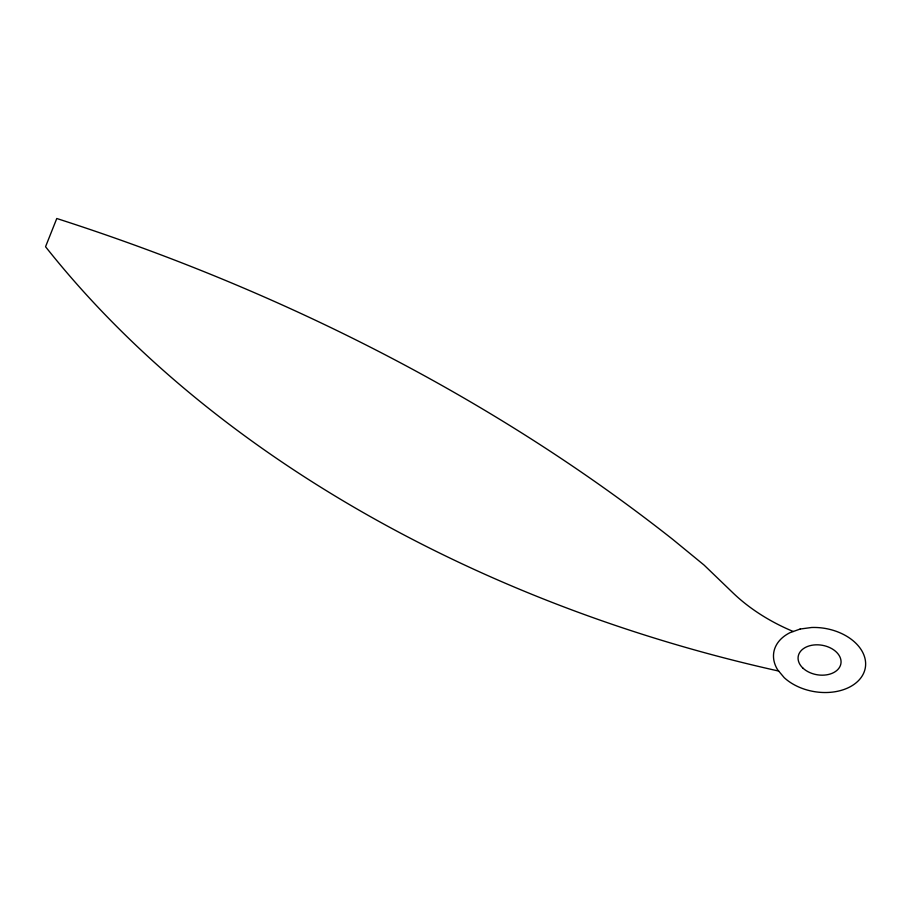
<?xml version="1.0" encoding="UTF-8"?>
<svg xmlns="http://www.w3.org/2000/svg" width="911" height="911" viewBox="0 0 911 911"><rect width="100%" height="100%" fill="white"/><g stroke="black" fill="none" stroke-linecap="round" stroke-linejoin="round"><path stroke-width="1.37" d="M778.654 671.043A1104.121 762.814 9.5 0 1 45.55 246.722L56.778 218.503A1589 1097.812 9.5 0 1 672.762 539.403L704.032 565.036L733.241 593.141A171.951 118.794 9.5 0 0 793.265 631.505M800.154 629.034L789.996 632.678A46.404 32.056 9.5 0 0 777.766 669.984L784.212 677.659A46.404 32.056 9.5 0 0 862.831 674.823A46.404 32.056 9.5 0 0 811.633 627.497L800.154 629.034M803.058 668.241A21.67 14.975 9.5 0 0 839.76 666.92A21.67 14.975 9.5 0 0 815.857 644.829A21.67 14.975 9.5 0 0 803.058 668.241"/></g></svg>
